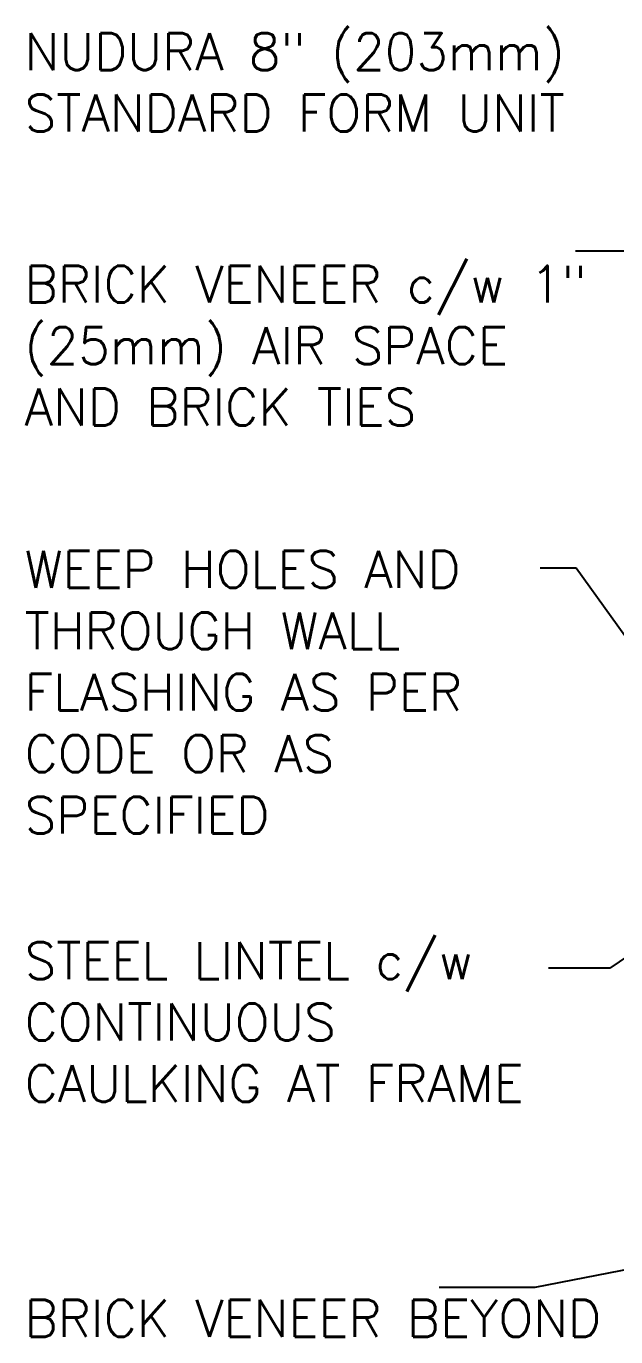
# Model space of a CAD drawing. Header units: inches. Extents: x 188.2 to 237.2, y 112.5 to 198.7.
# Drawn here: x 188.24 to 200.23, y 170.89 to 197.56 of the extents above; entities that cross this region are included whole.
import ezdxf

# ---------------------------------------------------------------- set-up
doc = ezdxf.new("R2010")
doc.units = ezdxf.units.IN
doc.header["$LTSCALE"] = 0.5
doc.header["$MEASUREMENT"] = 0
doc.layers.add('TEXT', color=4, linetype='Continuous')
doc.styles.add('DIM', font='romans.shx', dxfattribs={"width": 0.7})
doc.styles.add('ROMANS', font='romans.shx', dxfattribs={"height": 0.75})
doc.dimstyles.new('ext_12', dxfattribs={"dimscale": 12, "dimtxt": 0.09375, "dimasz": 0.09375, "dimexe": 0.09375, "dimexo": 0.0625, "dimgap": 0.0625, "dimtad": 1, "dimdec": 1, "dimzin": 3, "dimdsep": 46, "dimlunit": 4, "dimtxsty": 'DIM', "dimcen": 0.09, "dimdle": 0.09375, "dimclrt": 4, "dimadec": 0, "dimazin": 0, "dimtfac": 1, "dimtdec": 1, "dimtmove": 2, "dimatfit": 3, "dimfxl": 1, "dimfrac": 2, "dimtolj": 1, "dimtzin": 0, "dimarcsym": 0})

msp = doc.modelspace()

# ---------------------------------------------------------------- texts
at = {"layer": 'TEXT', "char_height": 0.75, "attachment_point": 4, "style": 'ROMANS'}
for s, insert, width in [('NUDURA 8" (203mm) STANDARD FORM UNIT', (188.203, 196.416), 16.08776), ('BRICK VENEER c/w 1" (25mm) AIR SPACE AND BRICK TIES', (188.203, 191.06), 12.54928), ('WEEP HOLES AND THROUGH WALL FLASHING AS PER CODE OR AS SPECIFIED', (188.203, 184.007), 12.54928), ('STEEL LINTEL c/w CONTINUOUS CAULKING AT FRAME', (188.203, 177.295), 12.54928), ('BRICK VENEER BEYOND ', (188.203, 171.266), 11.453)]:
    msp.add_mtext(s, dxfattribs=dict(at, insert=insert, width=width))

# ---------------------------------------------------------------- leaders
at = {"layer": 'TEXT'}
for points, override in [([(203.452, 192.984), (200.883, 192.984), (199.416, 192.984)], {"dimtad": 0}), ([(202.67, 182.019), (199.426, 186.529), (198.692, 186.529)], {"dimtad": 0}), ([(204.849, 181.643), (200.115, 178.393), (198.861, 178.393)], {"dimgap": 0.0625, "dimtad": 0}), ([(204.515, 173.046), (198.586, 171.892), (196.636, 171.892)], {"dimgap": 0.0625, "dimtad": 0})]:
    msp.add_leader(points, dimstyle='ext_12', override=override, dxfattribs=at)

doc.saveas('drawing.dxf')
